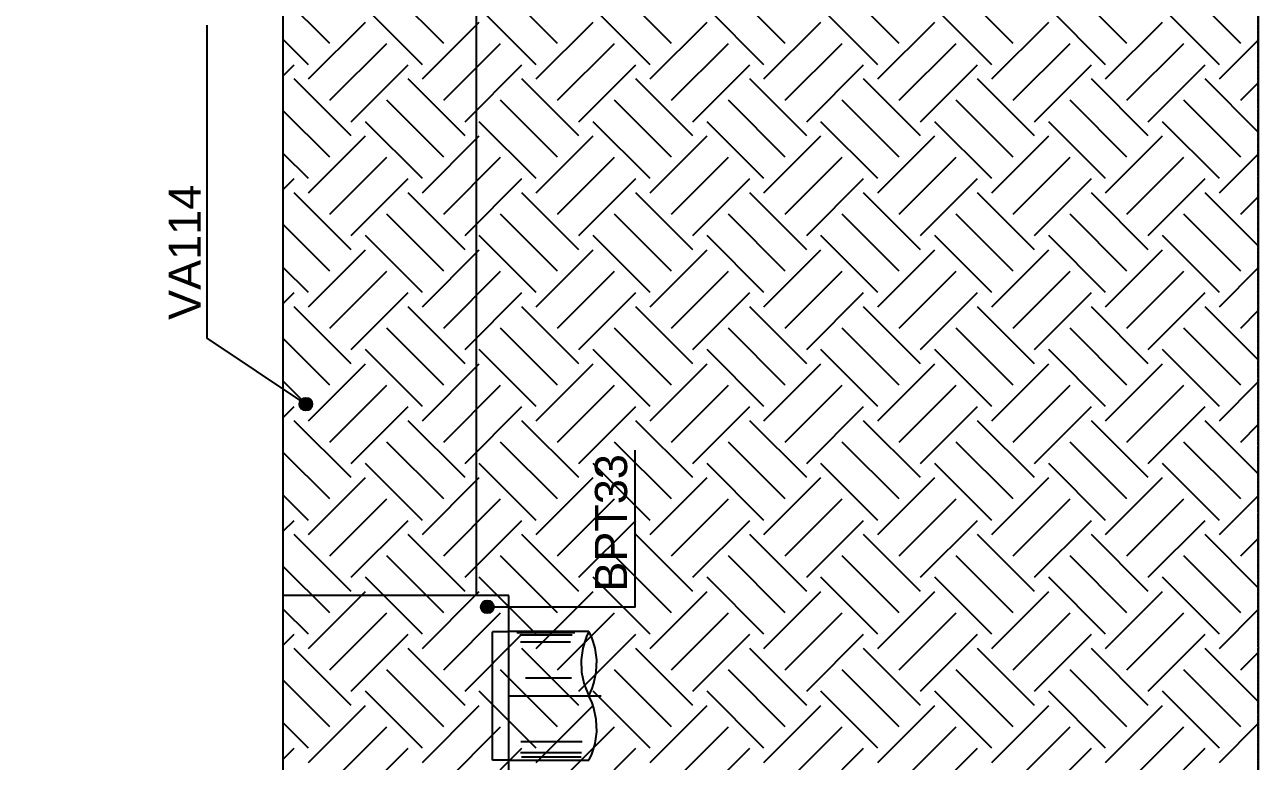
# Model space of a CAD drawing. Extents: x -1789 to 4156, y -3064 to 1391.
# Drawn here: x 2706.2 to 3089.2, y -1989.7 to -1761.1 of the extents above; entities that cross this region are included whole.
import ezdxf

# ---------------------------------------------------------------- set-up
doc = ezdxf.new("R2010")
doc.units = 0
doc.linetypes.add('ESTILO_TQS_0003', pattern=[0.92, 0.3, -0.15, 0.02, -0.15, 0.3])
doc.linetypes.add('ESTILO_TQS_0005', pattern=[0.4, 0.3, -0.1])
for name, color, linetype in [('1', 1, 'CONTINUOUS'), ('13', 35, 'CONTINUOUS'), ('2', 2, 'CONTINUOUS')]:
    doc.layers.add(name, color=color, linetype=linetype)
doc.styles.add('TQS_ARIAL', font='arial.ttf')

msp = doc.modelspace()

# ---------------------------------------------------------------- linework, layer by layer
at = {"layer": '1', "linetype": 'Continuous'}
for p, q in [((2881.34865, -1949.4074), (2856.4368, -1949.4074)), ((2881.3487, -1949.4074), (2880.61485, -1950.97195)), ((2882.0824, -1950.97195), (2881.3486, -1949.4074)), ((2876.93705, -1949.83025), (2858.992, -1949.83025)), ((2876.15805, -1950.6263), (2859.9218, -1950.6263)), ((2875.57385, -1952.78075), (2860.1284, -1952.78075)), ((2880.0372, -1952.50155), (2879.44125, -1954.63395)), ((2880.61485, -1950.97195), (2880.0372, -1952.50155)), ((2882.6601, -1952.50155), (2882.0824, -1950.97195)), ((2883.25605, -1954.63395), (2882.6601, -1952.50155)), ((2879.44125, -1954.63395), (2878.94435, -1958.19295)), ((2883.7529, -1958.19295), (2883.25605, -1954.63395)), ((2878.94435, -1958.19295), (2879.0789, -1962.108)), ((2883.6184, -1962.108), (2883.7529, -1958.19295)), ((2875.9633, -1963.96465), (2861.67805, -1963.9647)), ((2879.0789, -1962.108), (2879.78965, -1965.52555)), ((2882.90765, -1965.52555), (2883.6184, -1962.108)), ((2879.78965, -1965.52555), (2880.34985, -1967.18395)), ((2880.34985, -1967.18395), (2881.3487, -1969.4074)), ((2881.3486, -1969.4074), (2882.34745, -1967.18395)), ((2882.34745, -1967.18395), (2882.90765, -1965.52555)), ((2882.34745, -1971.6309), (2881.34865, -1969.40745)), ((2882.90765, -1973.2893), (2882.34745, -1971.6309)), ((2883.61845, -1976.7068), (2882.90765, -1973.2893)), ((2883.75295, -1980.62195), (2883.61845, -1976.7068)), ((2879.27385, -1983.6455), (2860.2317, -1983.64545)), ((2883.25605, -1984.18085), (2883.75295, -1980.62195)), ((2879.0791, -1987.1264), (2860.1284, -1987.1264)), ((2882.0824, -1987.84295), (2882.6601, -1986.3133)), ((2882.6601, -1986.3133), (2883.25605, -1984.18085)), ((2856.4368, -1989.4074), (2881.34865, -1989.4074)), ((2878.88435, -1988.46525), (2860.4383, -1988.46525)), ((2881.34865, -1989.4074), (2882.0824, -1987.84295))]:
    msp.add_line(p, q, dxfattribs=at)
at = {"layer": '1', "linetype": 'ESTILO_TQS_0005'}
msp.add_line((2856.4368, -1969.4074), (2885.15295, -1969.4074), dxfattribs=at)
at = {"layer": '1', "linetype": 'Continuous'}
for points in [[(2793.4538, -1878.8874), (2762.834, -1858.419), (2762.834, -1761.19905)], [(2851.7883, -1941.78395), (2895.7052, -1941.78395), (2895.7052, -1893.1559)]]:
    msp.add_lwpolyline(points, dxfattribs=at)
at = {"layer": '1', "linetype": 'ESTILO_TQS_0005'}
msp.add_lwpolyline([(2856.4368, -1989.4074), (2851.4368, -1989.4074), (2851.4368, -1949.4074), (2856.4368, -1949.4074)], dxfattribs=at)
at = {"layer": '1', "linetype": 'Continuous'}
for centre in [(2793.4538, -1878.8874), (2849.7883, -1941.78395)]:
    msp.add_circle(centre, 2, dxfattribs=at)
for points in [[(2795.4538, -1878.8874), (2792.4538, -1877.15535), (2791.5744, -1878.20335)], [(2795.4538, -1878.8874), (2791.5744, -1878.20335), (2791.5744, -1879.57145)], [(2795.4538, -1878.8874), (2791.5744, -1879.57145), (2792.4538, -1880.61945)], [(2795.4538, -1878.8874), (2793.8011, -1876.9178), (2792.4538, -1877.15535)], [(2795.4538, -1878.8874), (2792.4538, -1880.61945), (2793.8011, -1880.857)], [(2795.4538, -1878.8874), (2794.9859, -1877.60185), (2793.8011, -1876.9178)], [(2795.4538, -1878.8874), (2793.8011, -1880.857), (2794.9859, -1880.173)], [(2795.4538, -1878.8874), (2794.9859, -1880.173), (2795.4538, -1878.8874)], [(2851.7883, -1941.78395), (2848.7883, -1940.0519), (2847.90895, -1941.0999)], [(2851.7883, -1941.78395), (2847.90895, -1941.0999), (2847.90895, -1942.468)], [(2851.7883, -1941.78395), (2847.90895, -1942.468), (2848.7883, -1943.516)], [(2851.7883, -1941.78395), (2850.1356, -1939.81435), (2848.7883, -1940.0519)], [(2851.7883, -1941.78395), (2848.7883, -1943.516), (2850.1356, -1943.75355)], [(2851.7883, -1941.78395), (2851.3204, -1940.4984), (2850.1356, -1939.81435)], [(2851.7883, -1941.78395), (2850.1356, -1943.75355), (2851.3204, -1943.06955)], [(2851.7883, -1941.78395), (2851.3204, -1943.06955), (2851.7883, -1941.78395)]]:
    msp.add_solid(points, dxfattribs=at)
at = {"layer": '13', "linetype": 'Continuous'}
for p, q in [((2836.2439, -1766.8906), (2818.5662, -1749.21295)), ((2871.59925, -1766.8906), (2853.92155, -1749.21295)), ((2906.95455, -1766.8906), (2889.2769, -1749.21295)), ((2942.3099, -1766.8906), (2924.63225, -1749.21295)), ((2977.66525, -1766.8906), (2959.9876, -1749.21295)), ((3013.0206, -1766.8906), (2995.3429, -1749.21295)), ((3048.37595, -1766.8906), (3030.69825, -1749.21295)), ((3083.73125, -1766.8906), (3066.0536, -1749.21295)), ((2800.88855, -1766.8906), (2786.4368, -1752.43885)), ((2829.61475, -1773.5197), (2811.9371, -1755.84205)), ((2864.9701, -1773.5197), (2847.29245, -1755.84205)), ((2900.32545, -1773.5197), (2882.64775, -1755.84205)), ((2935.6808, -1773.5197), (2918.0031, -1755.84205)), ((2971.0361, -1773.5197), (2953.35845, -1755.84205)), ((3006.39145, -1773.5197), (2988.7138, -1755.84205)), ((3041.7468, -1773.5197), (3024.06915, -1755.84205)), ((3077.10215, -1773.5197), (3059.42445, -1755.84205)), ((2794.25945, -1777.93915), (2811.9371, -1760.26145)), ((2829.61475, -1777.93915), (2847.29245, -1760.26145)), ((2864.9701, -1777.93915), (2882.64775, -1760.26145)), ((2900.32545, -1777.93915), (2918.0031, -1760.26145)), ((2935.6808, -1777.93915), (2953.35845, -1760.26145)), ((2971.0361, -1777.93915), (2988.7138, -1760.26145)), ((3006.39145, -1777.93915), (3024.06915, -1760.26145)), ((3041.7468, -1777.93915), (3059.42445, -1760.26145)), ((2786.4368, -1763.66465), (2786.4368, -1763.66465)), ((2794.25945, -1773.5197), (2786.4368, -1765.6971)), ((2800.88855, -1784.56825), (2818.5662, -1766.8906)), ((2836.2439, -1784.56825), (2853.92155, -1766.8906)), ((2871.59925, -1784.56825), (2889.2769, -1766.8906)), ((2906.95455, -1784.56825), (2924.63225, -1766.8906)), ((2942.3099, -1784.56825), (2959.9876, -1766.8906)), ((2977.66525, -1784.56825), (2995.3429, -1766.8906)), ((3013.0206, -1784.56825), (3030.69825, -1766.8906)), ((3048.37595, -1784.56825), (3066.0536, -1766.8906)), ((3077.10215, -1777.93915), (3089.1606, -1765.8807)), ((3089.1606, -1772.31995), (3089.1606, -1772.31995)), ((2786.4368, -1776.9229), (2789.84, -1773.5197)), ((2807.5177, -1791.1974), (2825.19535, -1773.5197)), ((2842.873, -1791.1974), (2860.5507, -1773.5197)), ((2878.22835, -1791.1974), (2895.90605, -1773.5197)), ((2913.5837, -1791.1974), (2931.26135, -1773.5197)), ((2948.93905, -1791.1974), (2966.6167, -1773.5197)), ((2984.29435, -1791.1974), (3001.97205, -1773.5197)), ((3019.6497, -1791.1974), (3037.3274, -1773.5197)), ((3055.00505, -1791.1974), (3072.6827, -1773.5197)), ((2807.5177, -1795.6168), (2789.84, -1777.93915)), ((2842.873, -1795.6168), (2825.19535, -1777.93915)), ((2878.22835, -1795.6168), (2860.5507, -1777.93915)), ((2913.5837, -1795.6168), (2895.90605, -1777.93915)), ((2948.93905, -1795.6168), (2931.26135, -1777.93915)), ((2984.29435, -1795.6168), (2966.6167, -1777.93915)), ((3019.6497, -1795.6168), (3001.97205, -1777.93915)), ((3055.00505, -1795.6168), (3037.3274, -1777.93915)), ((3089.1606, -1794.417), (3072.6827, -1777.93915)), ((3083.73125, -1784.56825), (3089.1606, -1779.13895)), ((2836.2439, -1802.24595), (2818.5662, -1784.56825)), ((2871.59925, -1802.24595), (2853.92155, -1784.56825)), ((2906.95455, -1802.24595), (2889.2769, -1784.56825)), ((2942.3099, -1802.24595), (2924.63225, -1784.56825)), ((2977.66525, -1802.24595), (2959.9876, -1784.56825)), ((3013.0206, -1802.24595), (2995.3429, -1784.56825)), ((3048.37595, -1802.24595), (3030.69825, -1784.56825)), ((3083.73125, -1802.24595), (3066.0536, -1784.56825)), ((2786.4368, -1785.76175), (2786.4368, -1785.76175)), ((2800.88855, -1802.24595), (2786.4368, -1787.7942)), ((3089.1606, -1785.5782), (3089.1606, -1785.5782)), ((2829.61475, -1808.87505), (2811.9371, -1791.1974)), ((2864.9701, -1808.87505), (2847.29245, -1791.1974)), ((2900.32545, -1808.87505), (2882.64775, -1791.1974)), ((2935.6808, -1808.87505), (2918.0031, -1791.1974)), ((2971.0361, -1808.87505), (2953.35845, -1791.1974)), ((3006.39145, -1808.87505), (2988.7138, -1791.1974)), ((3041.7468, -1808.87505), (3024.06915, -1791.1974)), ((3077.10215, -1808.87505), (3059.42445, -1791.1974)), ((2794.25945, -1813.2945), (2811.9371, -1795.6168)), ((2829.61475, -1813.2945), (2847.29245, -1795.6168)), ((2864.9701, -1813.2945), (2882.64775, -1795.6168)), ((2900.32545, -1813.2945), (2918.0031, -1795.6168)), ((2935.6808, -1813.2945), (2953.35845, -1795.6168)), ((2971.0361, -1813.2945), (2988.7138, -1795.6168)), ((3006.39145, -1813.2945), (3024.06915, -1795.6168)), ((3041.7468, -1813.2945), (3059.42445, -1795.6168)), ((2786.4368, -1799.02), (2786.4368, -1799.02)), ((2794.25945, -1808.87505), (2786.4368, -1801.05245)), ((2800.88855, -1819.9236), (2818.5662, -1802.24595)), ((2836.2439, -1819.9236), (2853.92155, -1802.24595)), ((2871.59925, -1819.9236), (2889.2769, -1802.24595)), ((2906.95455, -1819.9236), (2924.63225, -1802.24595)), ((2942.3099, -1819.9236), (2959.9876, -1802.24595)), ((2977.66525, -1819.9236), (2995.3429, -1802.24595)), ((3013.0206, -1819.9236), (3030.69825, -1802.24595)), ((3048.37595, -1819.9236), (3066.0536, -1802.24595)), ((3077.10215, -1813.2945), (3089.1606, -1801.23605)), ((3089.1606, -1807.67525), (3089.1606, -1807.67525)), ((2786.4368, -1812.27825), (2789.84, -1808.87505)), ((2807.5177, -1826.55275), (2825.19535, -1808.87505)), ((2842.873, -1826.55275), (2860.5507, -1808.87505)), ((2878.22835, -1826.55275), (2895.90605, -1808.87505)), ((2913.5837, -1826.55275), (2931.26135, -1808.87505)), ((2948.93905, -1826.55275), (2966.6167, -1808.87505)), ((2984.29435, -1826.55275), (3001.97205, -1808.87505)), ((3019.6497, -1826.55275), (3037.3274, -1808.87505)), ((3055.00505, -1826.55275), (3072.6827, -1808.87505)), ((2807.5177, -1830.97215), (2789.84, -1813.2945)), ((2842.873, -1830.97215), (2825.19535, -1813.2945)), ((2878.22835, -1830.97215), (2860.5507, -1813.2945)), ((2913.5837, -1830.97215), (2895.90605, -1813.2945)), ((2948.93905, -1830.97215), (2931.26135, -1813.2945)), ((2984.29435, -1830.97215), (2966.6167, -1813.2945)), ((3019.6497, -1830.97215), (3001.97205, -1813.2945)), ((3055.00505, -1830.97215), (3037.3274, -1813.2945)), ((3089.1606, -1829.77235), (3072.6827, -1813.2945)), ((3083.73125, -1819.9236), (3089.1606, -1814.4943)), ((2786.4368, -1821.1171), (2786.4368, -1821.1171)), ((2836.2439, -1837.6013), (2818.5662, -1819.9236)), ((2871.59925, -1837.6013), (2853.92155, -1819.9236)), ((2906.95455, -1837.6013), (2889.2769, -1819.9236)), ((2942.3099, -1837.6013), (2924.63225, -1819.9236)), ((2977.66525, -1837.6013), (2959.9876, -1819.9236)), ((3013.0206, -1837.6013), (2995.3429, -1819.9236)), ((3048.37595, -1837.6013), (3030.69825, -1819.9236)), ((3083.73125, -1837.6013), (3066.0536, -1819.9236)), ((3089.1606, -1820.9335), (3089.1606, -1820.9335)), ((2800.88855, -1837.6013), (2786.4368, -1823.14955)), ((2829.61475, -1844.2304), (2811.9371, -1826.55275)), ((2864.9701, -1844.2304), (2847.29245, -1826.55275)), ((2900.32545, -1844.2304), (2882.64775, -1826.55275)), ((2935.6808, -1844.2304), (2918.0031, -1826.55275)), ((2971.0361, -1844.2304), (2953.35845, -1826.55275)), ((3006.39145, -1844.2304), (2988.7138, -1826.55275)), ((3041.7468, -1844.2304), (3024.06915, -1826.55275)), ((3077.10215, -1844.2304), (3059.42445, -1826.55275)), ((2786.4368, -1834.37535), (2786.4368, -1834.37535)), ((2794.25945, -1848.6498), (2811.9371, -1830.97215)), ((2829.61475, -1848.6498), (2847.29245, -1830.97215)), ((2864.9701, -1848.6498), (2882.64775, -1830.97215)), ((2900.32545, -1848.6498), (2918.0031, -1830.97215)), ((2935.6808, -1848.6498), (2953.35845, -1830.97215)), ((2971.0361, -1848.6498), (2988.7138, -1830.97215)), ((3006.39145, -1848.6498), (3024.06915, -1830.97215)), ((3041.7468, -1848.6498), (3059.42445, -1830.97215)), ((2794.25945, -1844.2304), (2786.4368, -1836.4078)), ((2800.88855, -1855.27895), (2818.5662, -1837.6013)), ((2836.2439, -1855.27895), (2853.92155, -1837.6013)), ((2871.59925, -1855.27895), (2889.2769, -1837.6013)), ((2906.95455, -1855.27895), (2924.63225, -1837.6013)), ((2942.3099, -1855.27895), (2959.9876, -1837.6013)), ((2977.66525, -1855.27895), (2995.3429, -1837.6013)), ((3013.0206, -1855.27895), (3030.69825, -1837.6013)), ((3048.37595, -1855.27895), (3066.0536, -1837.6013)), ((3077.10215, -1848.6498), (3089.1606, -1836.59135)), ((2786.4368, -1847.6336), (2789.84, -1844.2304)), ((2807.5177, -1861.90805), (2825.19535, -1844.2304)), ((2842.873, -1861.90805), (2860.5507, -1844.2304)), ((2878.22835, -1861.90805), (2895.90605, -1844.2304)), ((2913.5837, -1861.90805), (2931.26135, -1844.2304)), ((2948.93905, -1861.90805), (2966.6167, -1844.2304)), ((2984.29435, -1861.90805), (3001.97205, -1844.2304)), ((3019.6497, -1861.90805), (3037.3274, -1844.2304)), ((3055.00505, -1861.90805), (3072.6827, -1844.2304)), ((3089.1606, -1843.0306), (3089.1606, -1843.0306)), ((2807.5177, -1866.3275), (2789.84, -1848.6498)), ((2842.873, -1866.3275), (2825.19535, -1848.6498)), ((2878.22835, -1866.3275), (2860.5507, -1848.6498)), ((2913.5837, -1866.3275), (2895.90605, -1848.6498)), ((2948.93905, -1866.3275), (2931.26135, -1848.6498)), ((2984.29435, -1866.3275), (2966.6167, -1848.6498)), ((3019.6497, -1866.3275), (3001.97205, -1848.6498)), ((3055.00505, -1866.3275), (3037.3274, -1848.6498)), ((3089.1606, -1865.1277), (3072.6827, -1848.6498)), ((3083.73125, -1855.27895), (3089.1606, -1849.8496)), ((2786.4368, -1856.4724), (2786.4368, -1856.4724)), ((2836.2439, -1872.9566), (2818.5662, -1855.27895)), ((2871.59925, -1872.9566), (2853.92155, -1855.27895)), ((2906.95455, -1872.9566), (2889.2769, -1855.27895)), ((2942.3099, -1872.9566), (2924.63225, -1855.27895)), ((2977.66525, -1872.9566), (2959.9876, -1855.27895)), ((3013.0206, -1872.9566), (2995.3429, -1855.27895)), ((3048.37595, -1872.9566), (3030.69825, -1855.27895)), ((3083.73125, -1872.9566), (3066.0536, -1855.27895)), ((3089.1606, -1856.28885), (3089.1606, -1856.28885)), ((2800.88855, -1872.9566), (2786.4368, -1858.5049)), ((2829.61475, -1879.58575), (2811.9371, -1861.90805)), ((2864.9701, -1879.58575), (2847.29245, -1861.90805)), ((2900.32545, -1879.58575), (2882.64775, -1861.90805)), ((2935.6808, -1879.58575), (2918.0031, -1861.90805)), ((2971.0361, -1879.58575), (2953.35845, -1861.90805)), ((3006.39145, -1879.58575), (2988.7138, -1861.90805)), ((3041.7468, -1879.58575), (3024.06915, -1861.90805)), ((3077.10215, -1879.58575), (3059.42445, -1861.90805)), ((2794.25945, -1884.00515), (2811.9371, -1866.3275)), ((2829.61475, -1884.00515), (2847.29245, -1866.3275)), ((2864.9701, -1884.00515), (2882.64775, -1866.3275)), ((2900.32545, -1884.00515), (2918.0031, -1866.3275)), ((2935.6808, -1884.00515), (2953.35845, -1866.3275)), ((2971.0361, -1884.00515), (2988.7138, -1866.3275)), ((3006.39145, -1884.00515), (3024.06915, -1866.3275)), ((3041.7468, -1884.00515), (3059.42445, -1866.3275)), ((2786.4368, -1869.7307), (2786.4368, -1869.7307)), ((2794.25945, -1879.58575), (2786.4368, -1871.76315)), ((3077.10215, -1884.00515), (3089.1606, -1871.9467)), ((2800.88855, -1890.6343), (2818.5662, -1872.9566)), ((2836.2439, -1890.6343), (2853.92155, -1872.9566)), ((2871.59925, -1890.6343), (2889.2769, -1872.9566)), ((2906.95455, -1890.6343), (2924.63225, -1872.9566)), ((2942.3099, -1890.6343), (2959.9876, -1872.9566)), ((2977.66525, -1890.6343), (2995.3429, -1872.9566)), ((3013.0206, -1890.6343), (3030.69825, -1872.9566)), ((3048.37595, -1890.6343), (3066.0536, -1872.9566)), ((2786.4368, -1882.98895), (2789.84, -1879.58575)), ((2807.5177, -1897.2634), (2825.19535, -1879.58575)), ((2842.873, -1897.2634), (2860.5507, -1879.58575)), ((2878.22835, -1897.2634), (2895.90605, -1879.58575)), ((2913.5837, -1897.2634), (2931.26135, -1879.58575)), ((2948.93905, -1897.2634), (2966.6167, -1879.58575)), ((2984.29435, -1897.2634), (3001.97205, -1879.58575)), ((3019.6497, -1897.2634), (3037.3274, -1879.58575)), ((3055.00505, -1897.2634), (3072.6827, -1879.58575)), ((3089.1606, -1878.38595), (3089.1606, -1878.38595)), ((2807.5177, -1901.68285), (2789.84, -1884.00515)), ((2842.873, -1901.68285), (2825.19535, -1884.00515)), ((2878.22835, -1901.68285), (2860.5507, -1884.00515)), ((2913.5837, -1901.68285), (2895.90605, -1884.00515)), ((2948.93905, -1901.68285), (2931.26135, -1884.00515)), ((2984.29435, -1901.68285), (2966.6167, -1884.00515)), ((3019.6497, -1901.68285), (3001.97205, -1884.00515)), ((3055.00505, -1901.68285), (3037.3274, -1884.00515)), ((3089.1606, -1900.48305), (3072.6827, -1884.00515)), ((3083.73125, -1890.6343), (3089.1606, -1885.20495)), ((2786.4368, -1891.82775), (2786.4368, -1891.82775)), ((2836.2439, -1908.31195), (2818.5662, -1890.6343)), ((2871.59925, -1908.31195), (2853.92155, -1890.6343)), ((2906.95455, -1908.31195), (2889.2769, -1890.6343)), ((2942.3099, -1908.31195), (2924.63225, -1890.6343)), ((2977.66525, -1908.31195), (2959.9876, -1890.6343)), ((3013.0206, -1908.31195), (2995.3429, -1890.6343)), ((3048.37595, -1908.31195), (3030.69825, -1890.6343)), ((3083.73125, -1908.31195), (3066.0536, -1890.6343)), ((3089.1606, -1891.6442), (3089.1606, -1891.6442)), ((2800.88855, -1908.31195), (2786.4368, -1893.86025)), ((2829.61475, -1914.9411), (2811.9371, -1897.2634)), ((2864.9701, -1914.9411), (2847.29245, -1897.2634)), ((2900.32545, -1914.9411), (2882.64775, -1897.2634)), ((2935.6808, -1914.9411), (2918.0031, -1897.2634)), ((2971.0361, -1914.9411), (2953.35845, -1897.2634)), ((3006.39145, -1914.9411), (2988.7138, -1897.2634)), ((3041.7468, -1914.9411), (3024.06915, -1897.2634)), ((3077.10215, -1914.9411), (3059.42445, -1897.2634)), ((2794.25945, -1919.3605), (2811.9371, -1901.68285)), ((2829.61475, -1919.3605), (2847.29245, -1901.68285)), ((2864.9701, -1919.3605), (2882.64775, -1901.68285)), ((2900.32545, -1919.3605), (2918.0031, -1901.68285)), ((2935.6808, -1919.3605), (2953.35845, -1901.68285)), ((2971.0361, -1919.3605), (2988.7138, -1901.68285)), ((3006.39145, -1919.3605), (3024.06915, -1901.68285)), ((3041.7468, -1919.3605), (3059.42445, -1901.68285)), ((2786.4368, -1905.086), (2786.4368, -1905.086)), ((2794.25945, -1914.9411), (2786.4368, -1907.1185)), ((3077.10215, -1919.3605), (3089.1606, -1907.30205)), ((2800.88855, -1925.9896), (2818.5662, -1908.31195)), ((2836.2439, -1925.9896), (2853.92155, -1908.31195)), ((2871.59925, -1925.9896), (2889.2769, -1908.31195)), ((2906.95455, -1925.9896), (2924.63225, -1908.31195)), ((2942.3099, -1925.9896), (2959.9876, -1908.31195)), ((2977.66525, -1925.9896), (2995.3429, -1908.31195)), ((3013.0206, -1925.9896), (3030.69825, -1908.31195)), ((3048.37595, -1925.9896), (3066.0536, -1908.31195)), ((2786.4368, -1918.34425), (2789.84, -1914.9411)), ((2807.5177, -1932.61875), (2825.19535, -1914.9411)), ((2842.873, -1932.61875), (2860.5507, -1914.9411)), ((2878.22835, -1932.61875), (2895.90605, -1914.9411)), ((2913.5837, -1932.61875), (2931.26135, -1914.9411)), ((2948.93905, -1932.61875), (2966.6167, -1914.9411)), ((2984.29435, -1932.61875), (3001.97205, -1914.9411)), ((3019.6497, -1932.61875), (3037.3274, -1914.9411)), ((3055.00505, -1932.61875), (3072.6827, -1914.9411)), ((3089.1606, -1913.7413), (3089.1606, -1913.7413)), ((2807.5177, -1937.03815), (2789.84, -1919.3605)), ((2842.873, -1937.03815), (2825.19535, -1919.3605)), ((2878.22835, -1937.03815), (2860.5507, -1919.3605)), ((2913.5837, -1937.03815), (2895.90605, -1919.3605)), ((2948.93905, -1937.03815), (2931.26135, -1919.3605)), ((2984.29435, -1937.03815), (2966.6167, -1919.3605)), ((3019.6497, -1937.03815), (3001.97205, -1919.3605)), ((3055.00505, -1937.03815), (3037.3274, -1919.3605)), ((3089.1606, -1935.83835), (3072.6827, -1919.3605)), ((3083.73125, -1925.9896), (3089.1606, -1920.5603)), ((2836.2439, -1943.6673), (2818.5662, -1925.9896)), ((2871.59925, -1943.6673), (2853.92155, -1925.9896)), ((2906.95455, -1943.6673), (2889.2769, -1925.9896)), ((2942.3099, -1943.6673), (2924.63225, -1925.9896)), ((2977.66525, -1943.6673), (2959.9876, -1925.9896)), ((3013.0206, -1943.6673), (2995.3429, -1925.9896)), ((3048.37595, -1943.6673), (3030.69825, -1925.9896)), ((3083.73125, -1943.6673), (3066.0536, -1925.9896)), ((2786.4368, -1927.1831), (2786.4368, -1927.1831)), ((2800.88855, -1943.6673), (2786.4368, -1929.21555)), ((3089.1606, -1926.99955), (3089.1606, -1926.99955)), ((2829.61475, -1950.2964), (2811.9371, -1932.61875)), ((2864.9701, -1950.2964), (2847.29245, -1932.61875)), ((2900.32545, -1950.2964), (2882.64775, -1932.61875)), ((2935.6808, -1950.2964), (2918.0031, -1932.61875)), ((2971.0361, -1950.2964), (2953.35845, -1932.61875)), ((3006.39145, -1950.2964), (2988.7138, -1932.61875)), ((3041.7468, -1950.2964), (3024.06915, -1932.61875)), ((3077.10215, -1950.2964), (3059.42445, -1932.61875)), ((2794.25945, -1954.71585), (2811.9371, -1937.03815)), ((2829.61475, -1954.71585), (2847.29245, -1937.03815)), ((2864.9701, -1954.71585), (2882.64775, -1937.03815)), ((2900.32545, -1954.71585), (2918.0031, -1937.03815)), ((2935.6808, -1954.71585), (2953.35845, -1937.03815)), ((2971.0361, -1954.71585), (2988.7138, -1937.03815)), ((3006.39145, -1954.71585), (3024.06915, -1937.03815)), ((3041.7468, -1954.71585), (3059.42445, -1937.03815)), ((2786.4368, -1940.44135), (2786.4368, -1940.44135)), ((2794.25945, -1950.2964), (2786.4368, -1942.4738)), ((2800.88855, -1961.34495), (2818.5662, -1943.6673)), ((2836.2439, -1961.34495), (2853.92155, -1943.6673)), ((2871.59925, -1961.34495), (2889.2769, -1943.6673)), ((2906.95455, -1961.34495), (2924.63225, -1943.6673)), ((2942.3099, -1961.34495), (2959.9876, -1943.6673)), ((2977.66525, -1961.34495), (2995.3429, -1943.6673)), ((3013.0206, -1961.34495), (3030.69825, -1943.6673)), ((3048.37595, -1961.34495), (3066.0536, -1943.6673)), ((3077.10215, -1954.71585), (3089.1606, -1942.6574)), ((3089.1606, -1949.0966), (3089.1606, -1949.0966)), ((2786.4368, -1953.6996), (2789.84, -1950.2964)), ((2807.5177, -1967.9741), (2825.19535, -1950.2964)), ((2842.873, -1967.9741), (2860.5507, -1950.2964)), ((2878.22835, -1967.9741), (2895.90605, -1950.2964)), ((2913.5837, -1967.9741), (2931.26135, -1950.2964)), ((2948.93905, -1967.9741), (2966.6167, -1950.2964)), ((2984.29435, -1967.9741), (3001.97205, -1950.2964)), ((3019.6497, -1967.9741), (3037.3274, -1950.2964)), ((3055.00505, -1967.9741), (3072.6827, -1950.2964)), ((2807.5177, -1972.3935), (2789.84, -1954.71585)), ((2842.873, -1972.3935), (2825.19535, -1954.71585)), ((2878.22835, -1972.3935), (2860.5507, -1954.71585)), ((2913.5837, -1972.3935), (2895.90605, -1954.71585)), ((2948.93905, -1972.3935), (2931.26135, -1954.71585)), ((2984.29435, -1972.3935), (2966.6167, -1954.71585)), ((3019.6497, -1972.3935), (3001.97205, -1954.71585)), ((3055.00505, -1972.3935), (3037.3274, -1954.71585)), ((3089.1606, -1971.1937), (3072.6827, -1954.71585)), ((3083.73125, -1961.34495), (3089.1606, -1955.91565)), ((2786.4368, -1962.53845), (2786.4368, -1962.53845)), ((2800.88855, -1979.02265), (2786.4368, -1964.5709)), ((2836.2439, -1979.02265), (2818.5662, -1961.34495)), ((2871.59925, -1979.02265), (2853.92155, -1961.34495)), ((2906.95455, -1979.02265), (2889.2769, -1961.34495)), ((2942.3099, -1979.02265), (2924.63225, -1961.34495)), ((2977.66525, -1979.02265), (2959.9876, -1961.34495)), ((3013.0206, -1979.02265), (2995.3429, -1961.34495)), ((3048.37595, -1979.02265), (3030.69825, -1961.34495)), ((3083.73125, -1979.02265), (3066.0536, -1961.34495)), ((3089.1606, -1962.35485), (3089.1606, -1962.35485)), ((2829.61475, -1985.65175), (2811.9371, -1967.9741)), ((2864.9701, -1985.65175), (2847.29245, -1967.9741)), ((2900.32545, -1985.65175), (2882.64775, -1967.9741)), ((2935.6808, -1985.65175), (2918.0031, -1967.9741)), ((2971.0361, -1985.65175), (2953.35845, -1967.9741)), ((3006.39145, -1985.65175), (2988.7138, -1967.9741)), ((3041.7468, -1985.65175), (3024.06915, -1967.9741)), ((3077.10215, -1985.65175), (3059.42445, -1967.9741)), ((2794.25945, -1990.0712), (2811.9371, -1972.3935)), ((2829.61475, -1990.0712), (2847.29245, -1972.3935)), ((2864.9701, -1990.0712), (2882.64775, -1972.3935)), ((2900.32545, -1990.0712), (2918.0031, -1972.3935)), ((2935.6808, -1990.0712), (2953.35845, -1972.3935)), ((2971.0361, -1990.0712), (2988.7138, -1972.3935)), ((3006.39145, -1990.0712), (3024.06915, -1972.3935)), ((3041.7468, -1990.0712), (3059.42445, -1972.3935)), ((2786.4368, -1975.7967), (2786.4368, -1975.7967)), ((2794.25945, -1985.65175), (2786.4368, -1977.82915)), ((2800.88855, -1996.7003), (2818.5662, -1979.02265)), ((2836.2439, -1996.7003), (2853.92155, -1979.02265)), ((2871.59925, -1996.7003), (2889.2769, -1979.02265)), ((2906.95455, -1996.7003), (2924.63225, -1979.02265)), ((2942.3099, -1996.7003), (2959.9876, -1979.02265)), ((2977.66525, -1996.7003), (2995.3429, -1979.02265)), ((3013.0206, -1996.7003), (3030.69825, -1979.02265)), ((3048.37595, -1996.7003), (3066.0536, -1979.02265)), ((3077.10215, -1990.0712), (3089.1606, -1978.0127)), ((2786.4368, -1989.05495), (2789.84, -1985.65175)), ((2807.5177, -2003.32945), (2825.19535, -1985.65175)), ((2842.873, -2003.32945), (2860.5507, -1985.65175)), ((2878.22835, -2003.32945), (2895.90605, -1985.65175)), ((2913.5837, -2003.32945), (2931.26135, -1985.65175)), ((2948.93905, -2003.32945), (2966.6167, -1985.65175)), ((2984.29435, -2003.32945), (3001.97205, -1985.65175)), ((3019.6497, -2003.32945), (3037.3274, -1985.65175)), ((3055.00505, -2003.32945), (3072.6827, -1985.65175)), ((3089.1606, -1984.45195), (3089.1606, -1984.45195))]:
    msp.add_line(p, q, dxfattribs=at)
for points in [[(3089.1606, 1006.1651), (3089.1606, -2158.40875), (2586.4368, -2158.40875)], [(2586.4368, -2158.40875), (2586.4368, -2085.2197), (2836.4368, -2085.2197), (2836.4368, -2066.2197), (2786.4368, -2066.2197), (2786.4368, -1711.69015), (2846.4368, -1711.69015), (2846.4368, -1535.2867), (2786.4368, -1535.2867), (2786.4368, -1316.47245)]]:
    msp.add_lwpolyline(points, dxfattribs=at)
at = {"layer": '2', "linetype": 'Continuous'}
for p, q in [((2846.4368, -1938.2502), (2846.4368, -1711.69015)), ((2856.4368, -1938.2502), (2786.4368, -1938.2502)), ((2856.4368, -2000.5646), (2856.4368, -1938.2502))]:
    msp.add_line(p, q, dxfattribs=at)
at = {"layer": '2', "linetype": 'ESTILO_TQS_0003'}
msp.add_lwpolyline([(2462.16665, -2158.40875), (3089.1606, -2158.40875), (3089.1606, 1006.1651), (2462.16665, 1011.24555), (2462.16665, -2158.40875)], dxfattribs=at)

# ---------------------------------------------------------------- texts
at = {"layer": '2', "linetype": 'Continuous', "style": 'TQS_ARIAL'}
for s, p in [('VA114', (2760.83105, -1852.72535)), ('BPT33', (2893.19615, -1937.0847))]:
    msp.add_text(s, height=10, rotation=90, dxfattribs=at).set_placement(p)

doc.saveas('drawing.dxf')
